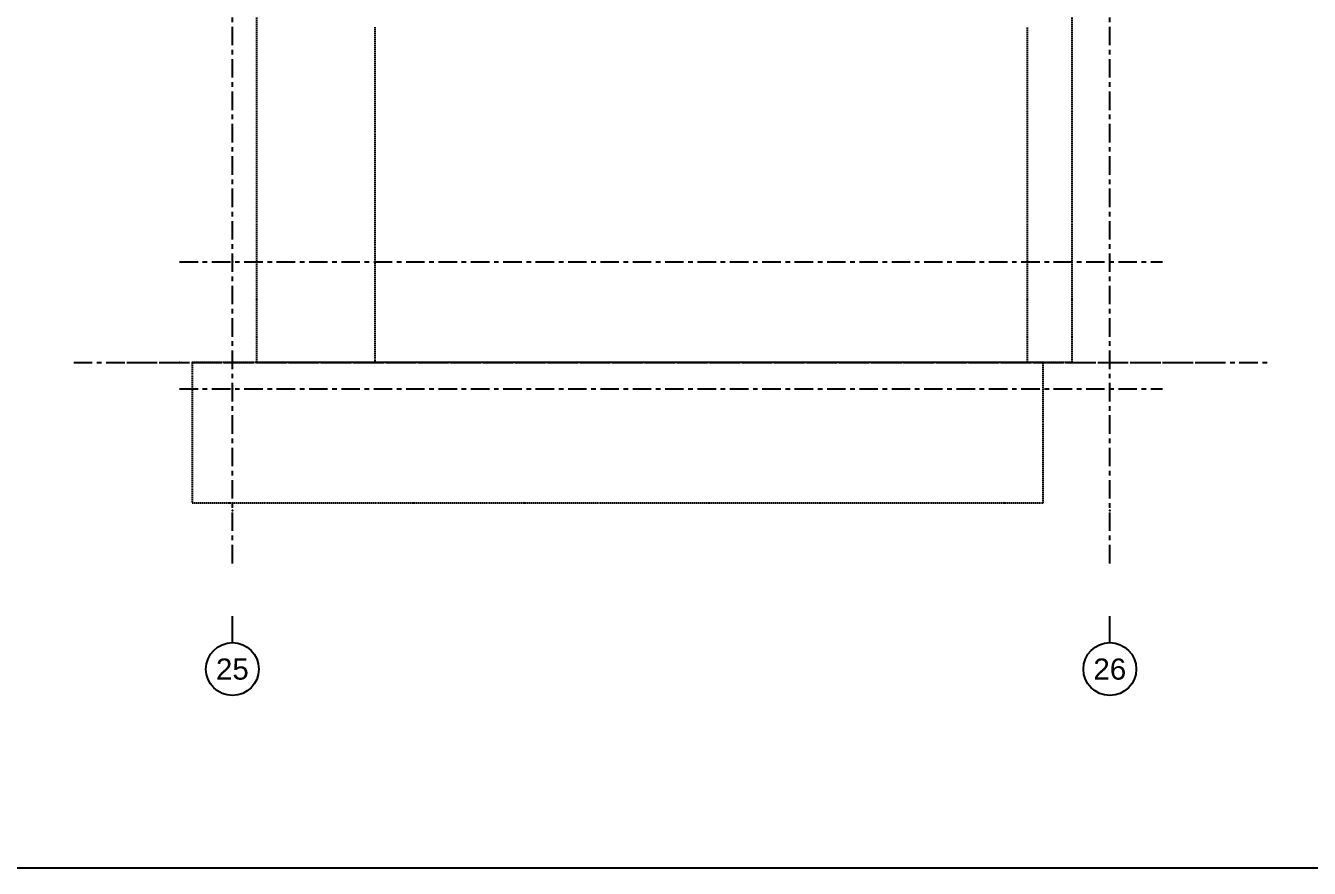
# Model space of a CAD drawing. Header units: millimetres. Extents: x 652554 to 1678317, y -308114 to 170803.
# Drawn here: x 783691 to 795834, y -137619 to -129650 of the extents above; entities that cross this region are included whole.
import ezdxf
from ezdxf.enums import TextEntityAlignment as Align

# ---------------------------------------------------------------- set-up
doc = ezdxf.new("R2010")
doc.units = ezdxf.units.MM
for name, pattern in [('CENTER', [50.8, 31.75, -6.35, 6.35, -6.35]), ('HIDDEN', [0.375, 0.25, -0.125]), ('TA_GL_000.70000', [1.925, 0.7, -0.175, 0.175, -0.175, 0.7])]:
    doc.linetypes.add(name, pattern=pattern)
for name, color, linetype in [('000 - 0_SYM_DWG_GRID-BUBBLE_MAIN_COLOR_1', 3, 'Continuous'), ('000 - 0_SYM_DWG_GRIDLINE_MAIN_COLOR_1', 3, 'Continuous'), ('000 - 0_SYM_DWG_GRIDLINE_MAIN_COLOR_251', 251, 'Continuous'), ('000 - 0_SYM_DWG_LEVEL_MAIN_COLOR_2', 2, 'Continuous'), ('000 - 0_SYM_DWG_LEVEL_TEXT', 3, 'Continuous'), ('000 - GRID', 251, 'CENTER'), ('DIM', 1, 'Continuous')]:
    doc.layers.add(name, color=color, linetype=linetype)
doc.styles.add('Arial', font='arial.ttf')
doc.styles.add('Arial_1', font='arial.ttf', dxfattribs={"height": 125})
doc.styles.add('TA', font='', dxfattribs={"height": 4.5})
doc.styles.get('TA').set_extended_font_data('Cordia New')

# ---------------------------------------------------------------- blocks, each defined once
blk = doc.blocks.new('W-1-PP19-ST-ENT2_20260406-084955_STANDARD_PAPER_BLOCK')
at = {"layer": 'DIM', "color": 6}
blk.add_lwpolyline([(775, 0), (0, 0), (0, 443.999987), (775, 443.999987)], close=True, dxfattribs=at)
blk = doc.blocks.new('*U6653')
at = {"layer": '000 - 0_SYM_DWG_GRIDLINE_MAIN_COLOR_251', "linetype": 'ByBlock', "ltscale": 5}
blk.add_line((10, 0), (-176, 0), dxfattribs=at)
at = {"layer": '000 - 0_SYM_DWG_GRIDLINE_MAIN_COLOR_251', "color": 3}
blk.add_point((-166, 0), dxfattribs=at)
at = {"layer": '000 - 0_SYM_DWG_GRIDLINE_MAIN_COLOR_251', "color": 0}
blk.add_point((0, 0), dxfattribs=at)
at = {"style": 'TA', "flags": 1}
blk.add_attdef('LOCATION', (6, -6), '', height=4.5, rotation=270, dxfattribs=at)
blk = doc.blocks.new('*U6657')
at = {"layer": '000 - 0_SYM_DWG_GRIDLINE_MAIN_COLOR_251', "linetype": 'ByBlock', "ltscale": 5}
blk.add_line((30, 0), (-196, 0), dxfattribs=at)
at = {"layer": '000 - 0_SYM_DWG_GRIDLINE_MAIN_COLOR_251', "color": 3}
blk.add_point((-166, 0), dxfattribs=at)
at = {"layer": '000 - 0_SYM_DWG_GRIDLINE_MAIN_COLOR_251', "color": 0}
blk.add_point((0, 0), dxfattribs=at)
at = {"style": 'TA', "flags": 1}
blk.add_attdef('LOCATION', (6, -6), '', height=4.5, rotation=270, dxfattribs=at)
blk = doc.blocks.new('*U5536')
at = {"layer": '000 - 0_SYM_DWG_LEVEL_MAIN_COLOR_2'}
blk.add_hatch(color=256, dxfattribs=at).paths.add_polyline_path([(-126.01, 5.18), (-129, 0), (-131.99, 5.18)])
blk.add_point((0, 0))
at = {"layer": '000 - 0_SYM_DWG_GRIDLINE_MAIN_COLOR_251'}
blk.add_lwpolyline([(-129, 0), (-69, 0), (-64.5, 0), (-60, 0)], dxfattribs=at)
at = {"layer": '000 - 0_SYM_DWG_LEVEL_MAIN_COLOR_2', "lineweight": 25}
for p, q in [((-126.01, 5.18), (-131.99, 5.18)), ((-131.99, 5.18), (-129, 0)), ((-129, 0), (-126.01, 5.18))]:
    blk.add_line(p, q, dxfattribs=at)
at = {"layer": '000 - 0_SYM_DWG_LEVEL_TEXT', "style": 'Arial_1'}
for tag, p in [('LV_NAME_1', (-124.78, 11.92)), ('LV_NAME_2', (-124.79, 6.83)), ('LV_NAME_3', (-124.8, 1.74))]:
    blk.add_attdef(tag, p, '', height=3, dxfattribs=at)
blk = doc.blocks.new('*U6651')
at = {"layer": '000 - 0_SYM_DWG_GRIDLINE_MAIN_COLOR_1'}
blk.add_line((25, 0), (20, 0), dxfattribs=at)
blk.add_circle((30, 0), 5, dxfattribs=at)
at = {"layer": '000 - 0_SYM_DWG_GRIDLINE_MAIN_COLOR_251', "linetype": 'ByBlock', "ltscale": 5}
blk.add_line((10, 0), (-186, 0), dxfattribs=at)
at = {"layer": '000 - 0_SYM_DWG_GRIDLINE_MAIN_COLOR_251', "color": 3}
blk.add_point((-176, 0), dxfattribs=at)
at = {"layer": '000 - 0_SYM_DWG_GRIDLINE_MAIN_COLOR_251', "color": 0}
blk.add_point((0, 0), dxfattribs=at)
at = {"style": 'TA', "flags": 1}
blk.add_attdef('LOCATION', (6, -6), '', height=4.5, rotation=270, dxfattribs=at)
at = {"layer": '000 - 0_SYM_DWG_GRID-BUBBLE_MAIN_COLOR_1', "style": 'Arial'}
blk.add_attdef('GRID-HEAD', text='', height=4, rotation=90, dxfattribs=at).set_placement((30, 0), align=Align.MIDDLE_CENTER)
blk = doc.blocks.new('*U6652')
at = {"layer": '000 - 0_SYM_DWG_GRIDLINE_MAIN_COLOR_1'}
blk.add_line((25, 0), (20, 0), dxfattribs=at)
blk.add_circle((30, 0), 5, dxfattribs=at)
at = {"layer": '000 - 0_SYM_DWG_GRIDLINE_MAIN_COLOR_251', "linetype": 'ByBlock', "ltscale": 5}
blk.add_line((10, 0), (-186, 0), dxfattribs=at)
at = {"layer": '000 - 0_SYM_DWG_GRIDLINE_MAIN_COLOR_251', "color": 3}
blk.add_point((-176, 0), dxfattribs=at)
at = {"layer": '000 - 0_SYM_DWG_GRIDLINE_MAIN_COLOR_251', "color": 0}
blk.add_point((0, 0), dxfattribs=at)
at = {"style": 'TA', "flags": 1}
blk.add_attdef('LOCATION', (6, -6), '', height=4.5, rotation=270, dxfattribs=at)
at = {"layer": '000 - 0_SYM_DWG_GRID-BUBBLE_MAIN_COLOR_1', "style": 'Arial'}
blk.add_attdef('GRID-HEAD', text='', height=4, rotation=90, dxfattribs=at).set_placement((30, 0), align=Align.MIDDLE_CENTER)
blk = doc.blocks.new('W-1-PP19-ST-ENT2_20260406-102317_PP19_ENT2_MAIN_DIMS_SHORT')
at = {"color": 6, "xscale": 50, "yscale": 50, "zscale": 50}
blk.add_blockref('*U5536', (-500, 102550), dxfattribs=at).add_auto_attribs({'LV_NAME_2': 'ENT 2_PODIUM LEVEL', 'LV_NAME_3': 'FFL +102.55 m'})
at = {"layer": '000 - GRID', "linetype": 'TA_GL_000.70000', "xscale": 50, "yscale": 50, "zscale": 50, "rotation": 270}
for name, p, values in [('*U6651', (0, 101150), {'GRID-HEAD': '25'}), ('*U6652', (8300, 101150), {'GRID-HEAD': '26'})]:
    blk.add_blockref(name, p, dxfattribs=at).add_auto_attribs(values)
at = {"layer": '000 - GRID', "linetype": 'TA_GL_000.70000', "xscale": 50, "yscale": 50, "zscale": 50, "rotation": 180}
blk.add_blockref('*U6657', (0, 102550), dxfattribs=at)
blk = doc.blocks.new('W-1-PP19-ST-ENT2_20260406-094431_PP19_ENT2_EX_ELE1')
at = {"layer": 'DIM', "color": 6, "linetype": 'HIDDEN', "ltscale": 50}
for p, q in [((1349, 105720), (1349, 102550)), ((7520, 102550), (7520, 105720)), ((7670, 102550), (-382, 102550)), ((-382, 102550), (-382, 101221)), ((7670, 101221), (7670, 102550)), ((-382, 101221), (7670, 101221))]:
    blk.add_line(p, q, dxfattribs=at)
blk.add_lwpolyline([(232, 109950), (7940, 109950), (7940, 102550), (232, 102550)], close=True, dxfattribs=at)
blk.add_blockref('W-1-PP19-ST-ENT2_20260406-102317_PP19_ENT2_MAIN_DIMS_SHORT', (0, 0))
at = {"layer": '000 - GRID', "linetype": 'TA_GL_000.70000', "xscale": 50, "yscale": 50, "zscale": 50, "rotation": 180}
for p in [(0, 103500), (0, 102300)]:
    blk.add_blockref('*U6653', p, dxfattribs=at)
blk = doc.blocks.new('*U6654')
at = {"layer": '000 - 0_SYM_DWG_GRIDLINE_MAIN_COLOR_251', "linetype": 'ByBlock', "ltscale": 5}
blk.add_line((20, 0), (-186, 0), dxfattribs=at)
at = {"layer": '000 - 0_SYM_DWG_GRIDLINE_MAIN_COLOR_251', "color": 3}
blk.add_point((-166, 0), dxfattribs=at)
at = {"layer": '000 - 0_SYM_DWG_GRIDLINE_MAIN_COLOR_251', "color": 0}
blk.add_point((0, 0), dxfattribs=at)
at = {"style": 'TA', "flags": 1}
blk.add_attdef('LOCATION', (6, -6), '', height=4.5, rotation=270, dxfattribs=at)
blk = doc.blocks.new('W-1-PP19-ST-ENT2_20260406-093448_PP9_ENT2_MAIN_LEVEL')
at = {"color": 6, "xscale": 50, "yscale": 50, "zscale": 50}
blk.add_blockref('*U5536', (-500, -7200), dxfattribs=at).add_auto_attribs({'LV_NAME_2': 'ENT 2_PODIUM LEVEL', 'LV_NAME_3': 'FFL +102.55 m'})
at = {"layer": '000 - GRID', "linetype": 'TA_GL_000.70000', "xscale": 50, "yscale": 50, "zscale": 50, "rotation": 270}
for name, p, values in [('*U6651', (0, -8600), {'GRID-HEAD': '25'}), ('*U6652', (8300, -8600), {'GRID-HEAD': '26'})]:
    blk.add_blockref(name, p, dxfattribs=at).add_auto_attribs(values)
at = {"layer": '000 - GRID', "linetype": 'TA_GL_000.70000', "xscale": 50, "yscale": 50, "zscale": 50, "rotation": 180}
blk.add_blockref('*U6654', (0, -7200), dxfattribs=at)

msp = doc.modelspace()

# ---------------------------------------------------------------- block references
for name, p in [('W-1-PP19-ST-ENT2_20260406-094431_PP19_ENT2_EX_ELE1', (785646.3441, -235385.019)), ('W-1-PP19-ST-ENT2_20260406-093448_PP9_ENT2_MAIN_LEVEL', (785646.3441, -125635.019))]:
    msp.add_blockref(name, p)
at = {"layer": 'DIM', "color": 6, "xscale": 50, "yscale": 50, "zscale": 50}
msp.add_blockref('W-1-PP19-ST-ENT2_20260406-084955_STANDARD_PAPER_BLOCK', (771548.006, -137619.4935), dxfattribs=at)

doc.saveas('drawing.dxf')
